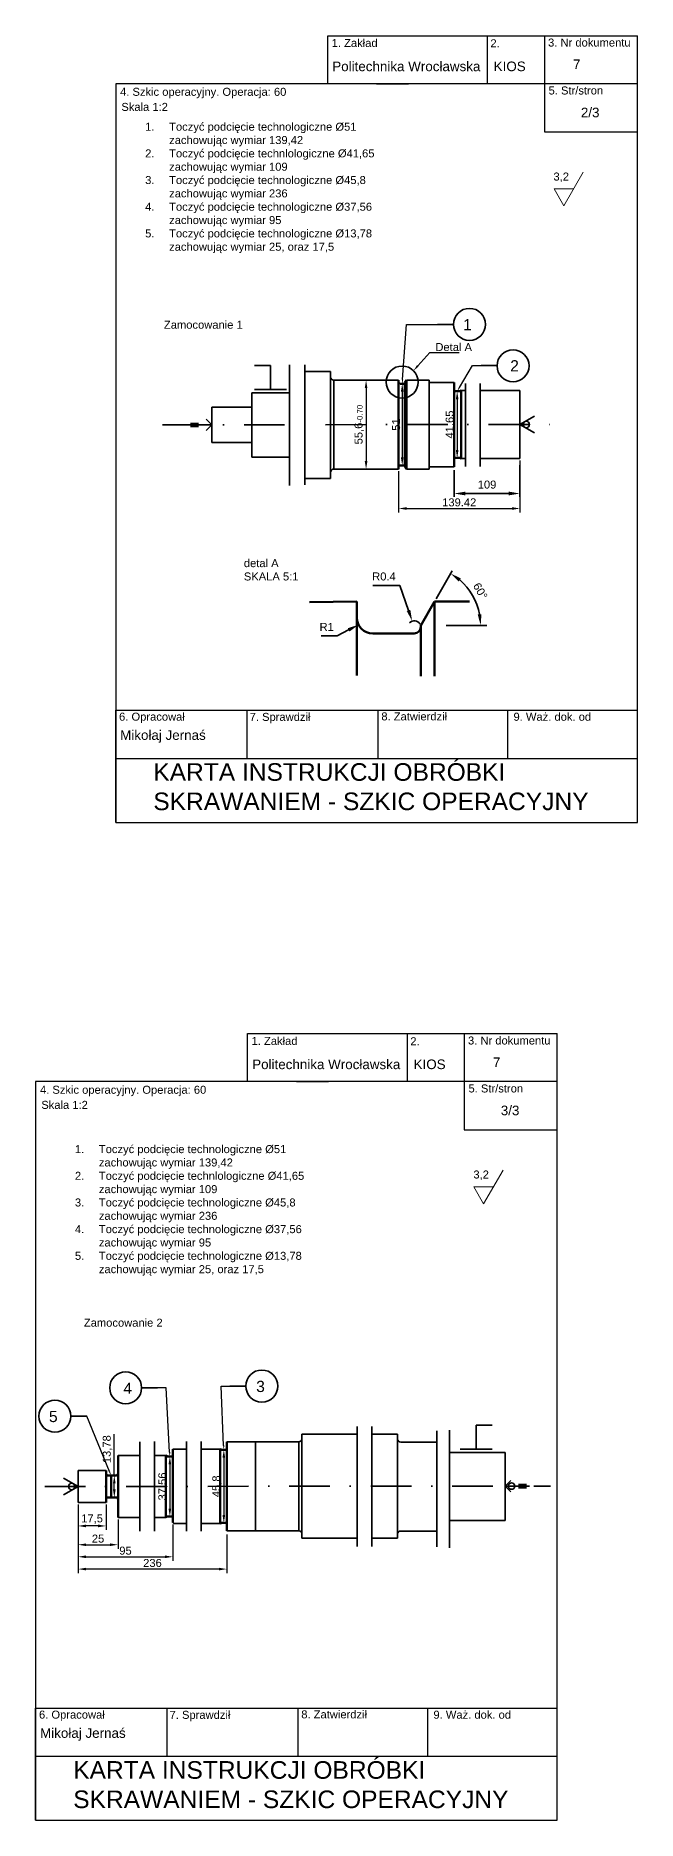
# Model space of a CAD drawing. Header units: millimetres. Extents: x 1335 to 6286, y 608 to 2939.
# Drawn here: x 3814 to 4003, y 1504 to 2062 of the extents above; entities that cross this region are included whole.
import ezdxf
from ezdxf import colors
from ezdxf.entities.mleader import LeaderData, LeaderLine
from ezdxf.math import Vec2, Vec3

# ---------------------------------------------------------------- set-up
doc = ezdxf.new("R2010")
doc.units = ezdxf.units.MM
doc.linetypes.add('DASHDOT', pattern=[25.4, 12.7, -6.35, 0, -6.35])
for name, color, linetype, lineweight in [('01.1 CIĄG. Z PRZERWANIEM', 255, 'Amzigzag', 35), ('01.1 CIĄGŁA CIENKA', 255, 'Continuous', 35), ('01.2 CIĄGŁA GRUBA', 7, 'Continuous', 70), ('04.1 DŁ. K+K CIENKA', 255, 'DASHDOT', 35)]:
    doc.layers.add(name, color=color, linetype=linetype, lineweight=lineweight)
doc.layers.add('Default', color=7, linetype='Continuous')
doc.styles.get("Standard").update_dxf_attribs({"font": 'arial.ttf'})
doc.linetypes.add('Amzigzag', pattern='A,0.0001,[136,genltshp.shx,S=0.04,R=0,X=0,Y=0],-11', length=11.0001)
doc.dimstyles.new('AM_ISO', dxfattribs={"dimscale": 100, "dimtxt": 3.5, "dimasz": 3.5, "dimexe": 1, "dimexo": 1, "dimgap": 1.5, "dimtad": 1, "dimdsep": 46, "dimtxsty": 'Standard', "dimcen": 0, "dimclrd": 256, "dimclre": 256, "dimclrt": 2, "dimadec": 0, "dimazin": 2, "dimtp": 0.1, "dimtm": 0.1, "dimtfac": 0.71, "dimtmove": 0, "dimatfit": 3, "dimfxl": 1, "dimlwd": -1, "dimlwe": -1, "dimarcsym": 1})
doc.dimstyles.new('AM_ISO$0', dxfattribs={"dimscale": 100, "dimtxt": 3.5, "dimasz": 3.5, "dimexe": 1, "dimexo": 1, "dimgap": 1.5, "dimtad": 1, "dimdsep": 46, "dimtxsty": 'Standard', "dimcen": 0, "dimclrd": 256, "dimclre": 256, "dimclrt": 2, "dimadec": 0, "dimazin": 2, "dimtp": 0.1, "dimtm": 0.1, "dimtfac": 0.71, "dimtmove": 0, "dimatfit": 3, "dimfxl": 1, "dimlwd": -1, "dimlwe": -1, "dimarcsym": 1})
doc.dimstyles.new('AM_ISO$4', dxfattribs={"dimscale": 100, "dimtxt": 3.5, "dimasz": 3.5, "dimexe": 1, "dimexo": 1, "dimgap": 1.5, "dimtad": 1, "dimtoh": 1, "dimdsep": 46, "dimtxsty": 'Standard', "dimcen": 0, "dimclrd": 256, "dimclre": 256, "dimclrt": 2, "dimadec": 0, "dimazin": 2, "dimtp": 0.1, "dimtm": 0.1, "dimtfac": 0.71, "dimtofl": 0, "dimtmove": 0, "dimatfit": 0, "dimfxl": 1, "dimlwd": -1, "dimlwe": -1, "dimarcsym": 1})
doc.dimstyles.new('ISO-25$0', dxfattribs={"dimtxt": 2.5, "dimasz": 2.5, "dimexe": 1.25, "dimexo": 0.625, "dimtad": 1, "dimtxsty": 'Standard', "dimcen": 2.5, "dimadec": 0, "dimazin": 0, "dimtfac": 1, "dimtmove": 0, "dimatfit": 3, "dimfxl": 1, "dimarcsym": 0})

# ---------------------------------------------------------------- blocks, each defined once
blk = doc.blocks.new('*D281')
at = {"layer": '01.1 CIĄGŁA CIENKA', "linetype": 'ByBlock', "transparency": 16777216}
for p, q in [((3945.42, 1926), (3945.42, 1917.65)), ((3966, 1927.56), (3966, 1917.65)), ((3948.92, 1918.65), (3962.5, 1918.65))]:
    blk.add_line(p, q, dxfattribs=at)
at = {"layer": '01.1 CIĄGŁA CIENKA', "transparency": 16777216}
for points in [[(3948.92, 1919.24), (3948.92, 1918.07), (3945.42, 1918.65)], [(3962.5, 1919.24), (3962.5, 1918.07), (3966, 1918.65)]]:
    blk.add_solid(points, dxfattribs=at)
at = {"layer": 'Defpoints', "color": 0, "transparency": 16777216}
for p in [(3945.42, 1927), (3966, 1928.56), (3966, 1918.65)]:
    blk.add_point(p, dxfattribs=at)
at = {"layer": '01.1 CIĄGŁA CIENKA', "color": 2, "transparency": 16777216, "insert": (3955.71, 1921.43), "char_height": 3.5, "attachment_point": 5}
blk.add_mtext('{\\H0.71429x;109}', dxfattribs=at)
blk = doc.blocks.new('*D282')
at = {"layer": '01.1 CIĄGŁA CIENKA', "color": 0, "lineweight": -2, "transparency": 16777216}
for p, q in [((3918.5, 1954.09), (3919.12, 1954.09)), ((3917.87, 1951.59), (3917.87, 1928.79)), ((3918.5, 1926.29), (3919.12, 1926.29))]:
    blk.add_line(p, q, dxfattribs=at)
at = {"layer": '01.1 CIĄGŁA CIENKA', "color": 0, "transparency": 16777216}
for points in [[(3917.45, 1951.59), (3918.29, 1951.59), (3917.87, 1954.09)], [(3917.45, 1928.79), (3918.29, 1928.79), (3917.87, 1926.29)]]:
    blk.add_solid(points, dxfattribs=at)
at = {"layer": 'Defpoints', "color": 0, "transparency": 16777216}
for p in [(3917.87, 1954.09), (3917.87, 1926.29), (3917.87, 1926.29)]:
    blk.add_point(p, dxfattribs=at)
at = {"layer": '01.1 CIĄGŁA CIENKA', "color": 0, "transparency": 16777216, "insert": (3915.74, 1940.19), "char_height": 2.5, "attachment_point": 5, "rotation": 90}
blk.add_mtext('55,6{\\A1;\\H0.7x;\\S^ -0.70;}', dxfattribs=at)
blk = doc.blocks.new('*D283')
at = {"layer": '01.1 CIĄGŁA CIENKA', "color": 0, "lineweight": -2, "transparency": 16777216}
for p, q in [((3929.8, 1952.94), (3930.42, 1952.94)), ((3929.17, 1950.44), (3929.17, 1929.94)), ((3929.8, 1927.44), (3930.42, 1927.44))]:
    blk.add_line(p, q, dxfattribs=at)
at = {"layer": '01.1 CIĄGŁA CIENKA', "color": 0, "transparency": 16777216}
for points in [[(3928.75, 1950.44), (3929.59, 1950.44), (3929.17, 1952.94)], [(3928.75, 1929.94), (3929.59, 1929.94), (3929.17, 1927.44)]]:
    blk.add_solid(points, dxfattribs=at)
at = {"layer": 'Defpoints', "color": 0, "transparency": 16777216}
for p in [(3929.17, 1952.94), (3929.17, 1927.44), (3929.17, 1927.44)]:
    blk.add_point(p, dxfattribs=at)
at = {"layer": '01.1 CIĄGŁA CIENKA', "color": 0, "transparency": 16777216, "insert": (3927.27, 1940.19), "char_height": 2.5, "attachment_point": 5, "rotation": 90}
blk.add_mtext('51', dxfattribs=at)
blk = doc.blocks.new('*D284')
at = {"layer": '01.1 CIĄGŁA CIENKA', "color": 0, "lineweight": -2, "transparency": 16777216}
for p, q in [((3946.36, 1948.11), (3946.36, 1932.28)), ((3946.99, 1950.61), (3947.61, 1950.61)), ((3946.99, 1929.78), (3947.61, 1929.78))]:
    blk.add_line(p, q, dxfattribs=at)
at = {"layer": '01.1 CIĄGŁA CIENKA', "color": 0, "transparency": 16777216}
for points in [[(3945.95, 1948.11), (3946.78, 1948.11), (3946.36, 1950.61)], [(3945.95, 1932.28), (3946.78, 1932.28), (3946.36, 1929.78)]]:
    blk.add_solid(points, dxfattribs=at)
at = {"layer": 'Defpoints', "color": 0, "transparency": 16777216}
for p in [(3946.36, 1950.61), (3946.36, 1929.78), (3946.36, 1929.78)]:
    blk.add_point(p, dxfattribs=at)
at = {"layer": '01.1 CIĄGŁA CIENKA', "color": 0, "transparency": 16777216, "insert": (3944.24, 1940.2), "char_height": 2.5, "attachment_point": 5, "rotation": 90}
blk.add_mtext('41,65', dxfattribs=at)
blk = doc.blocks.new('*D285')
at = {"layer": '01.1 CIĄGŁA CIENKA', "color": 0, "lineweight": -2, "transparency": 16777216}
for p, q in [((3928.02, 1925.66), (3928.02, 1912.72)), ((3966, 1928.93), (3966, 1912.72)), ((3930.52, 1913.97), (3963.5, 1913.97))]:
    blk.add_line(p, q, dxfattribs=at)
at = {"layer": '01.1 CIĄGŁA CIENKA', "color": 0, "transparency": 16777216}
for points in [[(3930.52, 1914.39), (3930.52, 1913.56), (3928.02, 1913.97)], [(3963.5, 1914.39), (3963.5, 1913.56), (3966, 1913.97)]]:
    blk.add_solid(points, dxfattribs=at)
at = {"layer": 'Defpoints', "color": 0, "transparency": 16777216}
for p in [(3966, 1929.55), (3928.02, 1926.29), (3966, 1913.97)]:
    blk.add_point(p, dxfattribs=at)
at = {"layer": '01.1 CIĄGŁA CIENKA', "color": 0, "transparency": 16777216, "insert": (3947.01, 1915.87), "char_height": 2.5, "attachment_point": 5}
blk.add_mtext('139.42', dxfattribs=at)
blk = doc.blocks.new('*D288')
at = {"layer": '01.1 CIĄGŁA CIENKA', "linetype": 'ByBlock', "transparency": 16777216}
blk.add_line((3939.78, 1885.79), (3944.83, 1894.54), dxfattribs=at)
blk.add_arc((3934.95, 1877.42), 18.76, 10.7024, 49.2976, dxfattribs=at)
at = {"layer": '01.1 CIĄGŁA CIENKA', "transparency": 16777216}
for points in [[(3946.85, 1891.17), (3947.52, 1892.12), (3944.33, 1893.67)], [(3953.96, 1880.96), (3952.8, 1880.85), (3953.71, 1877.42)]]:
    blk.add_solid(points, dxfattribs=at)
at = {"layer": 'Defpoints', "color": 0, "transparency": 16777216}
for p in [(3939.28, 1884.92), (3952.58, 1883.84), (3934.95, 1877.42), (3936.65, 1877.42), (3955.6, 1877.42)]:
    blk.add_point(p, dxfattribs=at)
at = {"layer": '01.1 CIĄGŁA CIENKA', "color": 2, "transparency": 16777216, "insert": (3953.6, 1888.19), "char_height": 2.5, "attachment_point": 5, "rotation": 300}
blk.add_mtext('60°', dxfattribs=at)
blk = doc.blocks.new('*D286')
at = {"layer": '01.1 CIĄGŁA CIENKA', "linetype": 'ByBlock', "transparency": 16777216}
for p, q in [((3908.83, 1874.22), (3903.78, 1874.22)), ((3912.38, 1876.04), (3908.83, 1874.22))]:
    blk.add_line(p, q, dxfattribs=at)
at = {"layer": '01.1 CIĄGŁA CIENKA', "transparency": 16777216}
blk.add_solid([(3912.12, 1876.56), (3912.65, 1875.52), (3915.5, 1877.64)], dxfattribs=at)
at = {"layer": 'Defpoints', "color": 0, "transparency": 16777216}
for p in [(3919.95, 1879.92), (3915.5, 1877.64)]:
    blk.add_point(p, dxfattribs=at)
at = {"layer": '01.1 CIĄGŁA CIENKA', "color": 2, "transparency": 16777216, "insert": (3905.55, 1876.98), "char_height": 2.5, "attachment_point": 5}
blk.add_mtext('R1', dxfattribs=at)
blk = doc.blocks.new('*D287')
at = {"layer": '01.1 CIĄGŁA CIENKA', "linetype": 'ByBlock', "transparency": 16777216}
for p, q in [((3928.43, 1889.96), (3919.99, 1889.96)), ((3931.15, 1882.12), (3928.43, 1889.96))]:
    blk.add_line(p, q, dxfattribs=at)
blk.add_arc((3932.95, 1876.92), 2, 28.6479, 137.757, dxfattribs=at)
at = {"layer": '01.1 CIĄGŁA CIENKA', "transparency": 16777216}
blk.add_solid([(3931.7, 1882.31), (3930.59, 1881.93), (3932.29, 1878.81)], dxfattribs=at)
at = {"layer": 'Defpoints', "color": 0, "transparency": 16777216}
for p in [(3932.29, 1878.81), (3932.95, 1876.92)]:
    blk.add_point(p, dxfattribs=at)
at = {"layer": '01.1 CIĄGŁA CIENKA', "color": 2, "transparency": 16777216, "insert": (3923.46, 1892.73), "char_height": 2.5, "attachment_point": 5}
blk.add_mtext('R0.4', dxfattribs=at)
blk = doc.blocks.new('*D289')
at = {"layer": '01.1 CIĄGŁA CIENKA', "color": 0, "lineweight": -2, "transparency": 16777216}
for p, q in [((3827.77, 1602.26), (3827.77, 1588.95)), ((3840.28, 1598.13), (3840.28, 1588.95)), ((3830.27, 1590.2), (3837.78, 1590.2))]:
    blk.add_line(p, q, dxfattribs=at)
at = {"layer": '01.1 CIĄGŁA CIENKA', "color": 0, "transparency": 16777216}
for points in [[(3830.27, 1590.61), (3830.27, 1589.78), (3827.77, 1590.2)], [(3837.78, 1590.61), (3837.78, 1589.78), (3840.28, 1590.2)]]:
    blk.add_solid(points, dxfattribs=at)
at = {"layer": 'Defpoints', "color": 0, "transparency": 16777216}
for p in [(3827.77, 1602.88), (3840.28, 1598.75), (3840.28, 1590.2)]:
    blk.add_point(p, dxfattribs=at)
at = {"layer": '01.1 CIĄGŁA CIENKA', "color": 0, "transparency": 16777216, "insert": (3834.02, 1592.1), "char_height": 2.5, "attachment_point": 5}
blk.add_mtext('25', dxfattribs=at)
blk = doc.blocks.new('*D290')
at = {"layer": '01.1 CIĄGŁA CIENKA', "color": 0, "lineweight": -2, "transparency": 16777216}
for p, q in [((3827.77, 1602.26), (3827.77, 1585.18)), ((3857.42, 1596.47), (3857.42, 1585.18)), ((3830.27, 1586.43), (3854.92, 1586.43))]:
    blk.add_line(p, q, dxfattribs=at)
at = {"layer": '01.1 CIĄGŁA CIENKA', "color": 0, "transparency": 16777216}
for points in [[(3830.27, 1586.85), (3830.27, 1586.02), (3827.77, 1586.43)], [(3854.92, 1586.85), (3854.92, 1586.02), (3857.42, 1586.43)]]:
    blk.add_solid(points, dxfattribs=at)
at = {"layer": 'Defpoints', "color": 0, "transparency": 16777216}
for p in [(3827.77, 1602.88), (3857.42, 1597.1), (3857.42, 1586.43)]:
    blk.add_point(p, dxfattribs=at)
at = {"layer": '01.1 CIĄGŁA CIENKA', "color": 0, "transparency": 16777216, "insert": (3842.6, 1588.33), "char_height": 2.5, "attachment_point": 5}
blk.add_mtext('95', dxfattribs=at)
blk = doc.blocks.new('*D291')
at = {"layer": '01.1 CIĄGŁA CIENKA', "color": 0, "lineweight": -2, "transparency": 16777216}
for p, q in [((3827.77, 1602.78), (3827.77, 1581.34)), ((3874.31, 1593.41), (3874.31, 1581.34)), ((3871.81, 1582.59), (3830.27, 1582.59))]:
    blk.add_line(p, q, dxfattribs=at)
at = {"layer": '01.1 CIĄGŁA CIENKA', "color": 0, "transparency": 16777216}
for points in [[(3830.27, 1583.01), (3830.27, 1582.17), (3827.77, 1582.59)], [(3871.81, 1583.01), (3871.81, 1582.17), (3874.31, 1582.59)]]:
    blk.add_solid(points, dxfattribs=at)
at = {"layer": 'Defpoints', "color": 0, "transparency": 16777216}
for p in [(3827.77, 1603.4), (3874.31, 1594.04), (3827.77, 1582.59)]:
    blk.add_point(p, dxfattribs=at)
at = {"layer": '01.1 CIĄGŁA CIENKA', "color": 0, "transparency": 16777216, "insert": (3851.04, 1584.49), "char_height": 2.5, "attachment_point": 5}
blk.add_mtext('236', dxfattribs=at)
blk = doc.blocks.new('*D292')
at = {"layer": '01.1 CIĄGŁA CIENKA', "color": 0, "lineweight": -2, "transparency": 16777216}
for p, q in [((3839.1, 1611.84), (3839.1, 1624.78)), ((3839.5, 1611.84), (3840.35, 1611.84)), ((3839.1, 1607.46), (3839.1, 1609.34)), ((3839.5, 1604.96), (3840.35, 1604.96))]:
    blk.add_line(p, q, dxfattribs=at)
at = {"layer": '01.1 CIĄGŁA CIENKA', "color": 0, "transparency": 16777216}
for points in [[(3838.69, 1609.34), (3839.52, 1609.34), (3839.1, 1611.84)], [(3838.69, 1607.46), (3839.52, 1607.46), (3839.1, 1604.96)]]:
    blk.add_solid(points, dxfattribs=at)
at = {"layer": 'Defpoints', "color": 0, "transparency": 16777216}
for p in [(3838.88, 1611.84), (3838.88, 1604.96), (3839.1, 1604.96)]:
    blk.add_point(p, dxfattribs=at)
at = {"layer": '01.1 CIĄGŁA CIENKA', "color": 0, "transparency": 16777216, "insert": (3836.97, 1620.05), "char_height": 2.5, "attachment_point": 5, "rotation": 90}
blk.add_mtext('13,78', dxfattribs=at)
blk = doc.blocks.new('*D293')
at = {"layer": '01.1 CIĄGŁA CIENKA', "color": 0, "lineweight": -2, "transparency": 16777216}
for p, q in [((3857.1, 1617.79), (3857.73, 1617.79)), ((3856.48, 1615.29), (3856.48, 1601.51)), ((3857.1, 1599.01), (3857.73, 1599.01))]:
    blk.add_line(p, q, dxfattribs=at)
at = {"layer": '01.1 CIĄGŁA CIENKA', "color": 0, "transparency": 16777216}
for points in [[(3856.06, 1615.29), (3856.89, 1615.29), (3856.48, 1617.79)], [(3856.06, 1601.51), (3856.89, 1601.51), (3856.48, 1599.01)]]:
    blk.add_solid(points, dxfattribs=at)
at = {"layer": 'Defpoints', "color": 0, "transparency": 16777216}
for p in [(3856.48, 1617.79), (3856.48, 1599.01), (3856.48, 1599.01)]:
    blk.add_point(p, dxfattribs=at)
at = {"layer": '01.1 CIĄGŁA CIENKA', "color": 0, "transparency": 16777216, "insert": (3854.35, 1608.4), "char_height": 2.5, "attachment_point": 5, "rotation": 90}
blk.add_mtext('37,56', dxfattribs=at)
blk = doc.blocks.new('*D294')
at = {"layer": '01.1 CIĄGŁA CIENKA', "color": 0, "lineweight": -2, "transparency": 16777216}
for p, q in [((3873.37, 1617.4), (3873.37, 1599.5)), ((3873.99, 1619.9), (3874.62, 1619.9)), ((3873.99, 1597), (3874.62, 1597))]:
    blk.add_line(p, q, dxfattribs=at)
at = {"layer": '01.1 CIĄGŁA CIENKA', "color": 0, "transparency": 16777216}
for points in [[(3872.95, 1617.4), (3873.78, 1617.4), (3873.37, 1619.9)], [(3872.95, 1599.5), (3873.78, 1599.5), (3873.37, 1597)]]:
    blk.add_solid(points, dxfattribs=at)
at = {"layer": 'Defpoints', "color": 0, "transparency": 16777216}
for p in [(3873.37, 1619.9), (3873.37, 1597), (3873.37, 1597)]:
    blk.add_point(p, dxfattribs=at)
at = {"layer": '01.1 CIĄGŁA CIENKA', "color": 0, "transparency": 16777216, "insert": (3871.24, 1608.45), "char_height": 2.5, "attachment_point": 5, "rotation": 90}
blk.add_mtext('45,8', dxfattribs=at)
blk = doc.blocks.new('*D295')
at = {"layer": '01.1 CIĄGŁA CIENKA', "color": 0, "lineweight": -2, "transparency": 16777216}
for p, q in [((3827.77, 1602.78), (3827.77, 1594.82)), ((3836.53, 1602.78), (3836.53, 1594.82)), ((3834.03, 1596.07), (3830.27, 1596.07))]:
    blk.add_line(p, q, dxfattribs=at)
at = {"layer": '01.1 CIĄGŁA CIENKA', "color": 0, "transparency": 16777216}
for points in [[(3830.27, 1596.49), (3830.27, 1595.65), (3827.77, 1596.07)], [(3834.03, 1596.49), (3834.03, 1595.65), (3836.53, 1596.07)]]:
    blk.add_solid(points, dxfattribs=at)
at = {"layer": 'Defpoints', "color": 0, "transparency": 16777216}
for p in [(3827.77, 1603.4), (3836.53, 1603.4), (3827.77, 1596.07)]:
    blk.add_point(p, dxfattribs=at)
at = {"layer": '01.1 CIĄGŁA CIENKA', "color": 0, "transparency": 16777216, "insert": (3832.15, 1598.2), "char_height": 2.5, "attachment_point": 5}
blk.add_mtext('17,5', dxfattribs=at)

msp = doc.modelspace()

# ---------------------------------------------------------------- linework, layer by layer
at = {"layer": '01.1 CIĄG. Z PRZERWANIEM'}
for p, q in [((3893.909, 1921.204), (3893.909, 1958.895)), ((3898.718, 1958.81), (3898.718, 1921.319)), ((3948.945, 1927.06), (3948.945, 1953.06)), ((3953.527, 1953.06), (3953.527, 1927.06)), ((3915.111, 1589.652), (3915.111, 1627.143)), ((3919.693, 1627.143), (3919.693, 1589.652)), ((3939.966, 1589.548), (3939.966, 1625.756)), ((3943.922, 1626.009), (3943.922, 1589.231)), ((3847.092, 1594.4), (3847.092, 1622.4)), ((3851.703, 1622.405), (3851.703, 1594.405)), ((3861.695, 1594.435), (3861.695, 1622.435)), ((3866.277, 1622.435), (3866.277, 1594.435))]:
    msp.add_line(p, q, dxfattribs=at)
at = {"layer": '01.1 CIĄGŁA CIENKA', "linetype": 'Continuous', "lineweight": 20}
for p, q in [((3979.696, 2008.572), (3985.758, 2019.072)), ((3976.665, 2013.822), (3979.696, 2008.572)), ((3976.665, 2013.822), (3979.696, 2008.572)), ((3982.727, 2013.822), (3976.665, 2013.822)), ((3954.647, 1696.756), (3960.709, 1707.256)), ((3951.616, 1702.006), (3954.647, 1696.756)), ((3951.616, 1702.006), (3954.647, 1696.756)), ((3957.678, 1702.006), (3951.616, 1702.006))]:
    msp.add_line(p, q, dxfattribs=at)
at = {"layer": '01.1 CIĄGŁA CIENKA'}
for p, q in [((3940.218, 1971.502), (3945.218, 1971.502)), ((3888, 1958.657), (3883, 1958.657)), ((3888, 1951.157), (3888, 1958.657)), ((3953.888, 1958.666), (3958.888, 1958.666)), ((3898.718, 1956.785), (3906.718, 1956.785)), ((3906.718, 1956.785), (3906.718, 1940.06)), ((3928.022, 1954.089), (3907.718, 1954.089)), ((3907.73, 1954.089), (3907.73, 1926.289)), ((3907.73, 1953.939), (3907.73, 1926.439)), ((3937.643, 1954.089), (3930.541, 1954.089)), ((3930.542, 1954.089), (3937.217, 1954.077)), ((3937.643, 1954.089), (3937.643, 1953.339)), ((3937.643, 1953.339), (3939.768, 1953.382)), ((3937.643, 1953.339), (3937.643, 1926.289)), ((3945.419, 1953.382), (3939.768, 1953.382)), ((3882.092, 1950.157), (3882.092, 1930.007)), ((3882.092, 1950.157), (3893.909, 1950.157)), ((3883, 1951.157), (3888, 1951.157)), ((3888, 1951.157), (3893, 1951.157)), ((3948.945, 1950.854), (3947.583, 1950.854)), ((3966.004, 1950.854), (3953.527, 1950.854)), ((3966.004, 1950.854), (3966.004, 1929.554)), ((3966.004, 1949.954), (3966.004, 1949.954)), ((3862.94, 1940.582), (3865.44, 1940.582)), ((3869.588, 1940.082), (3867.82, 1941.85)), ((3869.588, 1934.55), (3869.588, 1945.614)), ((3869.588, 1945.605), (3869.588, 1945.605)), ((3869.588, 1945.599), (3882.088, 1945.599)), ((3966.004, 1940.218), (3970.518, 1942.823)), ((3869.588, 1940.082), (3861.94, 1940.082)), ((3862.94, 1939.582), (3865.44, 1939.582)), ((3869.588, 1940.082), (3867.82, 1938.314)), ((3906.718, 1923.335), (3906.718, 1940.06)), ((3939.744, 1940.189), (3942.997, 1940.189)), ((3966.004, 1940.218), (3970.518, 1937.612)), ((3869.588, 1934.55), (3882.088, 1934.55)), ((3882.092, 1930.007), (3893.909, 1930.007)), ((3947.583, 1929.554), (3948.945, 1929.554)), ((3966.004, 1929.554), (3953.527, 1929.554)), ((3928.022, 1926.289), (3907.718, 1926.289)), ((3930.541, 1926.289), (3937.643, 1926.289)), ((3937.643, 1927.005), (3945.418, 1927.005)), ((3898.718, 1923.335), (3906.718, 1923.335)), ((3880.269, 1639.734), (3875.269, 1639.734)), ((3852.656, 1639.208), (3847.656, 1639.208)), ((3830.526, 1630.376), (3825.526, 1630.376)), ((3897.81, 1624.725), (3915.111, 1624.725)), ((3897.81, 1623.348), (3897.81, 1624.725)), ((3897.81, 1624.725), (3897.81, 1592.225)), ((3919.693, 1624.725), (3927.684, 1624.725)), ((3927.684, 1624.725), (3927.684, 1608.25)), ((3952.286, 1620.043), (3952.286, 1627.543)), ((3952.286, 1627.543), (3957.286, 1627.543)), ((3840.276, 1618.05), (3847.092, 1618.05)), ((3840.276, 1617.15), (3840.276, 1599.65)), ((3851.703, 1618.05), (3855.231, 1618.05)), ((3857.421, 1620.096), (3861.695, 1620.096)), ((3866.277, 1620.096), (3872.232, 1620.096)), ((3874.31, 1622.386), (3883.31, 1622.386)), ((3883.309, 1594.511), (3883.31, 1622.386)), ((3883.31, 1622.386), (3883.31, 1594.511)), ((3883.31, 1622.348), (3896.824, 1622.348)), ((3896.808, 1594.548), (3896.808, 1622.348)), ((3939.966, 1622.278), (3928.693, 1622.278)), ((3961.394, 1619.041), (3943.922, 1619.043)), ((3952.286, 1620.043), (3947.286, 1620.043)), ((3957.286, 1620.043), (3952.286, 1620.043)), ((3961.394, 1619.041), (3961.392, 1597.743)), ((3961.392, 1618.111), (3961.392, 1618.111)), ((3827.771, 1613.403), (3836.526, 1613.403)), ((3827.771, 1603.403), (3827.771, 1613.403)), ((3827.762, 1608.393), (3823.249, 1610.999)), ((3827.762, 1608.393), (3823.249, 1605.788)), ((3927.684, 1592.225), (3927.684, 1608.25)), ((3961.392, 1608.528), (3963.159, 1610.296)), ((3961.392, 1608.528), (3963.159, 1606.761)), ((3961.392, 1608.528), (3969.039, 1608.528)), ((3968.039, 1609.028), (3965.539, 1609.028)), ((3968.039, 1608.028), (3965.539, 1608.028)), ((3827.771, 1603.403), (3836.526, 1603.4)), ((3840.276, 1598.75), (3847.092, 1598.75)), ((3851.703, 1598.75), (3855.231, 1598.75)), ((3857.421, 1597.096), (3857.721, 1596.796)), ((3857.721, 1596.796), (3861.695, 1596.796)), ((3866.277, 1596.796), (3872.232, 1596.796)), ((3961.392, 1597.743), (3943.922, 1597.743)), ((3874.311, 1594.511), (3883.31, 1594.511)), ((3883.31, 1594.548), (3896.808, 1594.548)), ((3897.81, 1593.548), (3897.81, 1592.225)), ((3897.81, 1592.225), (3915.111, 1592.225)), ((3919.693, 1592.225), (3927.684, 1592.225)), ((3939.966, 1594.478), (3928.693, 1594.478))]:
    msp.add_line(p, q, dxfattribs=at)
at = {"layer": '01.1 CIĄGŁA CIENKA', "color": 136, "linetype": 'Continuous', "lineweight": 20, "true_color": 0x008080}
msp.add_lwpolyline([(3921.621, 1953.939), (3921.617, 1953.939)], dxfattribs=at)
at = {"layer": '01.1 CIĄGŁA CIENKA'}
for centre, radius in [((3950.218, 1971.502), 5), ((3963.838, 1958.541), 5), ((3929.145, 1953.48), 5), ((3968.004, 1940.218), 1), ((3842.656, 1639.208), 5), ((3885.269, 1639.772), 5), ((3820.526, 1630.376), 5), ((3825.762, 1608.393), 1), ((3963.384, 1608.51), 1)]:
    msp.add_circle(centre, radius, dxfattribs=at)
for centre, radius, start, end in [((3907.718, 1955.089), 1, 180, 270), ((3907.718, 1925.289), 1, 90, 180), ((3896.817, 1623.341), 0.993, 269.58692, 0.1711), ((3928.682, 1623.276), 0.998, 179.94592, 270.64801), ((3896.802, 1593.54), 1.008, 0.25442, 89.62227), ((3928.7, 1593.463), 1.016, 90.36339, 179.12268)]:
    msp.add_arc(centre, radius, start, end, dxfattribs=at)
at = {"layer": '01.2 CIĄGŁA GRUBA'}
for p, q in [((3928.022, 1954.089), (3928.022, 1926.289)), ((3929.822, 1952.939), (3928.522, 1952.939)), ((3928.522, 1952.939), (3928.522, 1952.939)), ((3929.822, 1952.939), (3928.522, 1952.939)), ((3928.522, 1952.939), (3928.522, 1952.939)), ((3930.542, 1954.089), (3930.022, 1953.189)), ((3930.541, 1954.089), (3930.022, 1953.189)), ((3930.022, 1953.189), (3930.022, 1942.168)), ((3930.542, 1954.089), (3930.542, 1926.289)), ((3945.419, 1953.382), (3945.418, 1927.005)), ((3945.619, 1950.608), (3947.108, 1950.608)), ((3947.213, 1950.638), (3947.583, 1950.854)), ((3947.583, 1950.854), (3947.583, 1929.554)), ((3930.022, 1927.189), (3930.022, 1942.168)), ((3945.619, 1929.784), (3947.108, 1929.784)), ((3947.213, 1929.754), (3947.583, 1929.554)), ((3929.822, 1927.439), (3928.522, 1927.439)), ((3928.522, 1927.439), (3928.522, 1927.439)), ((3930.541, 1926.289), (3930.022, 1927.189)), ((3914.946, 1884.919), (3900.196, 1884.659)), ((3914.946, 1884.919), (3914.946, 1861.822)), ((3939.276, 1884.919), (3934.946, 1877.419)), ((3950.196, 1884.919), (3939.276, 1884.919)), ((3939.276, 1884.919), (3939.276, 1861.604)), ((3932.946, 1874.919), (3919.946, 1874.919)), ((3919.946, 1874.919), (3919.946, 1874.919)), ((3934.946, 1877.419), (3934.946, 1861.604)), ((3840.276, 1608.4), (3840.276, 1618.05)), ((3855.627, 1617.821), (3855.231, 1618.05)), ((3855.231, 1598.75), (3855.231, 1618.05)), ((3857.221, 1617.791), (3855.732, 1617.791)), ((3857.421, 1620.096), (3857.421, 1597.096)), ((3872.519, 1619.926), (3872.232, 1620.096)), ((3872.232, 1620.096), (3872.232, 1596.796)), ((3874.113, 1619.896), (3872.624, 1619.896)), ((3874.31, 1622.386), (3874.311, 1594.511)), ((3836.526, 1613.4), (3836.526, 1608.4)), ((3836.526, 1612.444), (3836.526, 1612.928)), ((3837.126, 1611.844), (3839.676, 1611.844)), ((3839.676, 1611.844), (3838.076, 1611.844)), ((3838.076, 1611.844), (3838.076, 1608.4)), ((3836.526, 1603.4), (3836.526, 1608.4)), ((3838.076, 1604.957), (3838.076, 1608.4)), ((3840.276, 1608.4), (3840.276, 1598.75)), ((3836.526, 1604.357), (3836.526, 1603.873)), ((3837.126, 1604.957), (3839.676, 1604.957)), ((3839.676, 1604.957), (3838.076, 1604.957)), ((3855.627, 1598.98), (3855.231, 1598.75)), ((3857.221, 1599.01), (3855.732, 1599.01)), ((3872.519, 1596.966), (3872.232, 1596.796)), ((3874.113, 1596.996), (3872.624, 1596.996))]:
    msp.add_line(p, q, dxfattribs=at)
for centre, radius, start, end in [((3928.522, 1953.439), 0.5, 180, 270), ((3928.522, 1953.439), 0.5, 180, 270), ((3929.822, 1953.139), 0.2, 270, 360), ((3929.822, 1953.139), 0.2, 270, 360), ((3945.619, 1950.808), 0.2, 180, 270), ((3947.108, 1950.808), 0.2, 270, 301.77094), ((3945.619, 1929.584), 0.2, 90, 180), ((3947.108, 1929.584), 0.2, 58.22906, 90), ((3928.522, 1926.939), 0.5, 90, 180), ((3929.822, 1927.239), 0.2, 0, 90), ((3919.946, 1879.919), 5, 180, 270), ((3932.946, 1876.919), 2, 270, 360), ((3855.732, 1617.991), 0.2, 238.22906, 270), ((3857.221, 1617.991), 0.2, 270, 360), ((3872.624, 1620.096), 0.2, 238.22906, 270), ((3874.113, 1620.096), 0.2, 270, 360), ((3837.126, 1612.444), 0.6, 180, 270), ((3839.676, 1612.444), 0.6, 270.00002, 0), ((3837.126, 1604.357), 0.6, 90, 180), ((3839.676, 1604.357), 0.6, 360, 89.99998), ((3855.732, 1598.81), 0.2, 90, 121.77094), ((3857.221, 1598.81), 0.2, 0, 90), ((3872.624, 1596.796), 0.2, 90, 121.77094), ((3874.113, 1596.796), 0.2, 0, 90)]:
    msp.add_arc(centre, radius, start, end, dxfattribs=at)
at = {"layer": '04.1 DŁ. K+K CIENKA'}
for p, q in [((3854.193, 1940.103), (3975.968, 1940.228)), ((3955.599, 1877.419), (3936.651, 1877.419)), ((3817.346, 1608.393), (3975.579, 1608.542))]:
    msp.add_line(p, q, dxfattribs=at)
at = {"layer": 'Default'}
for p, q in [((3905.865, 2046.702), (3905.865, 2061.702)), ((3905.865, 2061.702), (3909.705, 2061.702)), ((3909.705, 2061.702), (3931.137, 2061.702)), ((3931.137, 2061.702), (4002.731, 2061.702)), ((3955.745, 2061.702), (3955.745, 2046.702)), ((3973.642, 2061.702), (3973.642, 2046.702)), ((4002.731, 2046.702), (4002.731, 2061.702)), ((4002.731, 2046.702), (3839.544, 2046.702)), ((3839.544, 2046.702), (3839.544, 1815.91)), ((3921.137, 2046.702), (3931.137, 2046.702)), ((3973.642, 2046.702), (3973.642, 2031.702)), ((4002.731, 1815.91), (4002.731, 2046.702)), ((3973.642, 2031.702), (4002.731, 2031.702)), ((3839.544, 1835.91), (3839.544, 1850.91)), ((3839.544, 1850.91), (4002.731, 1850.91)), ((3880.544, 1850.91), (3880.544, 1835.91)), ((3921.544, 1850.91), (3921.544, 1835.91)), ((3962.137, 1850.91), (3962.137, 1835.91)), ((3839.544, 1815.91), (3839.544, 1835.91)), ((3839.544, 1835.91), (4002.731, 1835.91)), ((3839.544, 1815.91), (4002.731, 1815.91)), ((3880.816, 1734.886), (3880.816, 1749.886)), ((3880.816, 1749.886), (3884.656, 1749.886)), ((3884.656, 1749.886), (3906.088, 1749.886)), ((3906.088, 1749.886), (3977.681, 1749.886)), ((3930.696, 1749.886), (3930.696, 1734.886)), ((3948.593, 1749.886), (3948.593, 1734.886)), ((3977.681, 1734.886), (3977.681, 1749.886)), ((3977.681, 1734.886), (3814.495, 1734.886)), ((3814.495, 1734.886), (3814.495, 1504.094)), ((3896.088, 1734.886), (3906.088, 1734.886)), ((3948.593, 1734.886), (3948.593, 1719.886)), ((3977.681, 1504.094), (3977.681, 1734.886)), ((3948.593, 1719.886), (3977.681, 1719.886)), ((3814.495, 1524.094), (3814.495, 1539.094)), ((3814.495, 1539.094), (3977.681, 1539.094)), ((3855.495, 1539.094), (3855.495, 1524.094)), ((3896.495, 1539.094), (3896.495, 1524.094)), ((3937.088, 1539.094), (3937.088, 1524.094)), ((3814.495, 1504.094), (3814.495, 1524.094)), ((3814.495, 1524.094), (3977.681, 1524.094)), ((3814.495, 1504.094), (3977.681, 1504.094))]:
    msp.add_line(p, q, dxfattribs=at)

# ---------------------------------------------------------------- texts
at = {"layer": '01.1 CIĄGŁA CIENKA'}
for s, width, gutter_width, heights, insert, char_height, attachment_point in [('3,2', 6.23728, 12.5, [0], (3976.49, 2018.942), 2.5, 1), ('Zamocowanie 1', 29.12273, 12.5, [0], (3854.625, 1972.644), 2.5, 1), ('1', 3.46461, 0.5, [0], (3950.932, 1973.145), 3.5, 3), ('Detal A', 11.709, 6.25, [0.957], (3939.542, 1965.665), 2.5, 1), ('2', 3.46461, 0.5, [0], (3962.948, 1960.309), 3.5, 1), ('detal A\\PSKALA 5:1', 47.49804, 12.5, [0], (3879.634, 1898.155), 2.5, 1), ('3,2', 6.23728, 12.5, [0], (3951.441, 1707.126), 2.5, 1), ('Zamocowanie 2', 29.12273, 12.5, [0], (3829.576, 1660.828), 2.5, 1), ('4', 3.46461, 0.5, [0], (3841.943, 1640.85), 3.5, 1), ('3', 3.46461, 0.5, [0], (3886.209, 1641.414), 3.5, 3), ('5', 3.46461, 0.5, [0], (3818.657, 1632.018), 3.5, 1)]:
    msp.add_mtext_dynamic_manual_height_columns(s, width=width, gutter_width=gutter_width, heights=heights, dxfattribs=dict(at, insert=insert, char_height=char_height, attachment_point=attachment_point))
at = {"layer": 'Default', "attachment_point": 1}
for s, width, heights, insert, char_height in [('1. Zakład', 23.43622, [6.501], (3907.102, 2060.678), 2.5), ('2.', 23.43622, [6.501], (3956.757, 2060.578), 2.5), ('3. Nr dokumentu', 31.85449, [7.043], (3974.803, 2060.811), 2.5), ('Politechnika Wrocławska', 51.87466, [5.184], (3907.287, 2053.615), 3), ('KIOS', 51.87466, [5.184], (3957.793, 2053.622), 3), ('7', 51.87466, [5.184], (3982.608, 2054.264), 3), ('4. Szkic operacyjny. Operacja: 60', 73.32689, [7.043], (3840.9, 2045.419), 2.5), ('5. Str/stron', 31.85449, [7.043], (3974.958, 2045.828), 2.5), ('Skala 1:2 ', 31.85449, [7.043], (3841.311, 2040.705), 2.5), ('     2/3', 51.87466, [5.184], (3979.237, 2039.214), 3), ('\\pi-7.5,l10,t10;1.^IToczyć podcięcie technologiczne Ø51 zachowując wymiar 139,42\\P2.^IToczyć podcięcie technlologiczne Ø41,65 zachowując wymiar 109\\P3.^IToczyć podcięcie technologiczne Ø45,8 zachowując wymiar 236\\P4.^IToczyć podcięcie technologiczne Ø37,56 zachowując wymiar 95\\P5.^IToczyć podcięcie technologiczne Ø13,78 zachowując wymiar 25, oraz 17,5', 83.13588, [48.99], (3846.254, 2034.515), 2.5), ('6. Opracował', 23.43622, [6.501], (3840.592, 1850.183), 2.5), ('7. Sprawdził', 23.43622, [6.501], (3881.444, 1850.112), 2.5), ('8. Zatwierdził', 23.43622, [6.501], (3922.644, 1850.262), 2.5), ('9. Waż. dok. od', 26.11798, [4.671], (3963.99, 1850.153), 2.5), ('Mikołaj Jernaś', 51.87466, [5.184], (3840.928, 1844.678), 3), ('KARTA INSTRUKCJI OBRÓBKI SKRAWANIEM - SZKIC OPERACYJNY', 163.18648, [0], (3851.3, 1834.39), 5.5), ('1. Zakład', 23.43622, [6.501], (3882.053, 1748.862), 2.5), ('2.', 23.43622, [6.501], (3931.708, 1748.762), 2.5), ('3. Nr dokumentu', 31.85449, [7.043], (3949.754, 1748.995), 2.5), ('Politechnika Wrocławska', 51.87466, [5.184], (3882.238, 1741.799), 3), ('KIOS', 51.87466, [5.184], (3932.744, 1741.806), 3), ('7', 51.87466, [5.184], (3957.559, 1742.448), 3), ('4. Szkic operacyjny. Operacja: 60', 73.32689, [7.043], (3815.851, 1733.603), 2.5), ('Skala 1:2 ', 31.85449, [7.043], (3816.262, 1728.889), 2.5), ('5. Str/stron', 31.85449, [7.043], (3949.909, 1734.012), 2.5), ('     3/3', 51.87466, [5.184], (3954.188, 1727.398), 3), ('\\pi-7.5,l10,t10;1.^IToczyć podcięcie technologiczne Ø51 zachowując wymiar 139,42\\P2.^IToczyć podcięcie technlologiczne Ø41,65 zachowując wymiar 109\\P3.^IToczyć podcięcie technologiczne Ø45,8 zachowując wymiar 236\\P4.^IToczyć podcięcie technologiczne Ø37,56 zachowując wymiar 95\\P5.^IToczyć podcięcie technologiczne Ø13,78 zachowując wymiar 25, oraz 17,5', 83.13588, [48.99], (3824.279, 1715.056), 2.5), ('6. Opracował', 23.43622, [6.501], (3815.543, 1538.367), 2.5), ('7. Sprawdził', 23.43622, [6.501], (3856.395, 1538.296), 2.5), ('8. Zatwierdził', 23.43622, [6.501], (3897.595, 1538.446), 2.5), ('9. Waż. dok. od', 26.11798, [4.671], (3938.941, 1538.337), 2.5), ('Mikołaj Jernaś', 51.87466, [5.184], (3815.879, 1532.862), 3), ('KARTA INSTRUKCJI OBRÓBKI SKRAWANIEM - SZKIC OPERACYJNY', 163.18648, [0], (3826.251, 1522.574), 5.5)]:
    msp.add_mtext_dynamic_manual_height_columns(s, width=width, gutter_width=12.5, heights=heights, dxfattribs=dict(at, insert=insert, char_height=char_height))

# ---------------------------------------------------------------- dimensions: what is measured, and where the dimension line sits
at = {"layer": '01.1 CIĄGŁA CIENKA'}
for base, p1, p2, text, picture, middle in [((3917.87, 1926.289), (3917.87, 1954.089), (3917.87, 1926.289), '55,6{\\A1;\\H0.7x;\\S^ -0.70;}', '*D282', (3915.743, 1940.189)), ((3929.172, 1927.439), (3929.172, 1952.939), (3929.172, 1927.439), '51', '*D283', (3927.27, 1940.189)), ((3946.364, 1929.784), (3946.364, 1950.608), (3946.364, 1929.784), '41,65', '*D284', (3944.236, 1940.196)), ((3856.477, 1599.01), (3856.477, 1617.791), (3856.477, 1599.01), '37,56', '*D293', (3854.349, 1608.4)), ((3873.368, 1596.996), (3873.368, 1619.896), (3873.368, 1596.996), '45,8', '*D294', (3871.241, 1608.446))]:
    dim = msp.add_linear_dim(base=base, p1=p1, p2=p2, angle=90, text=text, dimstyle='ISO-25$0', dxfattribs=at)
    dim.commit()
    dim.dimension.update_dxf_attribs({"geometry": picture, "text_midpoint": middle})
for base, p1, p2, text, picture, middle in [((3966.004, 1913.972), (3928.022, 1926.289), (3966.004, 1929.554), '139.42', '*D285', (3947.013, 1913.972)), ((3827.771, 1582.59), (3874.31, 1594.036), (3827.771, 1603.403), '236', '*D291', (3851.036, 1582.59)), ((3840.276, 1590.196), (3827.771, 1602.882), (3840.276, 1598.75), '25', '*D289', (3834.023, 1590.196)), ((3857.421, 1586.432), (3827.771, 1602.882), (3857.421, 1597.096), '95', '*D290', (3842.596, 1586.432))]:
    dim = msp.add_linear_dim(base=base, p1=p1, p2=p2, text=text, dimstyle='ISO-25$0', dxfattribs=at)
    dim.commit()
    dim.dimension.update_dxf_attribs({"geometry": picture, "text_midpoint": middle, "dimtype": 160})
dim = msp.add_linear_dim(base=(3966.004, 1918.652), p1=(3945.417, 1927.005), p2=(3966.004, 1928.56), text='{\\H0.71429x;109}', dimstyle='AM_ISO$0', override={"dimscale": 1, "dimtdec": 3}, dxfattribs=at)
dim.commit()
dim.dimension.update_dxf_attribs({"geometry": '*D281', "text_midpoint": (3955.711, 1918.652), "dimtype": 160})
for center, mpoint, text, picture, middle in [((3932.946, 1876.919), (3932.291, 1878.809), 'R0.4', '*D287', (3923.462, 1889.957)), ((3919.946, 1879.919), (3915.496, 1877.639), 'R1', '*D286', (3905.551, 1874.222))]:
    dim = msp.add_radius_dim(center=center, mpoint=mpoint, text=text, dimstyle='AM_ISO$4', override={"dimscale": 1, "dimtxt": 2.5, "dimtdec": 3}, dxfattribs=at)
    dim.commit()
    dim.dimension.update_dxf_attribs({"geometry": picture, "text_midpoint": middle, "dimtype": 164})
dim = msp.add_angular_dim_2l(base=(3952.579, 1883.837), line1=((3955.599, 1877.419), (3936.651, 1877.419)), line2=((3939.276, 1884.919), (3934.946, 1877.419)), dimstyle='AM_ISO', override={"dimscale": 1, "dimtxt": 2.5, "dimtdec": 3}, dxfattribs=at)
dim.commit()
dim.dimension.update_dxf_attribs({"geometry": '*D288', "text_midpoint": (3953.601, 1888.19)})
dim = msp.add_linear_dim(base=(3839.102, 1604.957), p1=(3838.876, 1611.844), p2=(3838.876, 1604.957), angle=90, text='13,78', dimstyle='ISO-25$0', dxfattribs=at)
dim.commit()
dim.dimension.update_dxf_attribs({"geometry": '*D292', "text_midpoint": (3839.102, 1620.053), "dimtype": 160})
dim = msp.add_linear_dim(base=(3827.771, 1596.07), p1=(3836.526, 1603.4), p2=(3827.771, 1603.403), text='17,5', dimstyle='ISO-25$0', dxfattribs=at)
dim.commit()
dim.dimension.update_dxf_attribs({"geometry": '*D295', "text_midpoint": (3832.148, 1598.198)})

# ---------------------------------------------------------------- leaders
ml = msp.add_multileader_mtext('Standard', dxfattribs=at)
ml.set_content('', color=256)
ml.set_leader_properties()
ml.build(insert=Vec2(0, 0))
ml.multileader.update_dxf_attribs({"dogleg_length": 0.36, "arrow_head_size": 1.35, "scale": 15})
ctx = ml.context
ctx.base_point, ctx.scale, ctx.char_height, ctx.arrow_head_size, ctx.landing_gap_size, ctx.plane_origin = Vec3(3940.218, 1971.502), 15, 1.35, 1.35, 0.675, Vec3(3942.568, 1954.315)
notes = []
notes.append((ctx, [(0, (1, 1, 0), (3930.551, 1971.502), (1, 0), 9.667, [(0, [(3929.172, 1952.939)], 0, [])])]))
ctx.mtext.insert, ctx.mtext.flow_direction = Vec3(3940.893, 1972.177), 5
ml = msp.add_multileader_mtext('Standard', dxfattribs=at)
ml.set_content('', color=256)
ml.set_leader_properties()
ml.build(insert=Vec2(0, 0))
ml.multileader.update_dxf_attribs({"arrow_head_size": 2})
ctx = ml.context
ctx.base_point, ctx.char_height, ctx.arrow_head_size, ctx.landing_gap_size, ctx.plane_origin = Vec3(3946.948, 1962.726), 2, 2, 1, Vec3(3932.68, 1957.016)
notes.append((ctx, [(0, (1, 1, 0), (3937.82, 1962.726), (1, 0), 9.128, [(0, [(3932.68, 1957.016)], 0, [])])]))
ctx.mtext.insert, ctx.mtext.flow_direction = Vec3(3947.948, 1963.726), 5
ml = msp.add_multileader_mtext('Standard', dxfattribs=at)
ml.set_content('', color=256)
ml.set_leader_properties()
ml.build(insert=Vec2(0, 0))
ml.multileader.update_dxf_attribs({"dogleg_length": 0.36, "arrow_head_size": 1.35, "scale": 15})
ctx = ml.context
ctx.base_point, ctx.scale, ctx.char_height, ctx.arrow_head_size, ctx.landing_gap_size, ctx.plane_origin = Vec3(3953.888, 1958.666), 15, 1.35, 1.35, 0.675, Vec3(3957.191, 1951.56)
notes.append((ctx, [(1, (1, 1, 0), (3951.188, 1958.666), (1, 0), 2.7, [(0, [(3946.364, 1950.608)], 0, [])])]))
ctx.mtext.insert, ctx.mtext.text_direction, ctx.mtext.flow_direction, ctx.mtext.extrusion = Vec3(3954.563, 1959.341), Vec3(-1, 0), 5, Vec3(0, 0, -1)
ml = msp.add_multileader_mtext('Standard', dxfattribs=at)
ml.set_content('', color=256)
ml.set_leader_properties()
ml.build(insert=Vec2(0, 0))
ml.multileader.update_dxf_attribs({"dogleg_length": 0.36, "arrow_head_size": 1.35, "scale": 15})
ctx = ml.context
ctx.base_point, ctx.scale, ctx.char_height, ctx.arrow_head_size, ctx.landing_gap_size, ctx.plane_origin = Vec3(3851.306, 1639.208), 15, 1.35, 1.35, 0.675, Vec3(3829.71, 1613.88)
ctx.text_align_type = 2
notes.append((ctx, [(1, (1, 1, 0), (3855.356, 1639.208), (-1, 0), 2.7, [(0, [(3856.477, 1617.791)], 0, [])])]))
ctx.mtext.insert, ctx.mtext.alignment, ctx.mtext.flow_direction = Vec3(3851.981, 1639.883), 3, 5
ml = msp.add_multileader_mtext('Standard', dxfattribs=at)
ml.set_content('', color=256)
ml.set_leader_properties()
ml.build(insert=Vec2(0, 0))
ml.multileader.update_dxf_attribs({"dogleg_length": 0.36, "arrow_head_size": 1.35, "scale": 15})
ctx = ml.context
ctx.base_point, ctx.scale, ctx.char_height, ctx.arrow_head_size, ctx.landing_gap_size, ctx.plane_origin = Vec3(3875.269, 1639.734), 15, 1.35, 1.35, 0.675, Vec3(3875.862, 1622.861)
notes.append((ctx, [(1, (1, 1, 0), (3872.569, 1639.734), (1, 0), 2.7, [(0, [(3873.368, 1619.896)], 0, [])])]))
ctx.mtext.insert, ctx.mtext.text_direction, ctx.mtext.flow_direction, ctx.mtext.extrusion = Vec3(3875.944, 1640.409), Vec3(-1, 0), 5, Vec3(0, 0, -1)
ml = msp.add_multileader_mtext('Standard', dxfattribs=at)
ml.set_content('', color=256)
ml.set_leader_properties()
ml.build(insert=Vec2(0, 0))
ml.multileader.update_dxf_attribs({"dogleg_length": 0.36, "arrow_head_size": 1.35, "scale": 15})
ctx = ml.context
ctx.base_point, ctx.scale, ctx.char_height, ctx.arrow_head_size, ctx.landing_gap_size, ctx.plane_origin = Vec3(3826.476, 1630.376), 15, 1.35, 1.35, 0.675, Vec3(3845.641, 1618.473)
ctx.text_align_type = 2
notes.append((ctx, [(1, (1, 1, 0), (3830.526, 1630.376), (-1, 0), 2.7, [(0, [(3838.076, 1611.844)], 0, [])])]))
ctx.mtext.insert, ctx.mtext.alignment, ctx.mtext.flow_direction = Vec3(3827.151, 1631.051), 3, 5
for ctx, leaders in notes:
    for number, flags, end, landing, length, lines in leaders:
        leader = LeaderData()
        leader.index, (leader.has_last_leader_line, leader.has_dogleg_vector, leader.attachment_direction) = number, flags
        leader.last_leader_point, leader.dogleg_vector, leader.dogleg_length = Vec3(end), Vec3(landing), length
        for number, points, colour, breaks in lines:
            line = LeaderLine()
            line.index, line.vertices, line.color, line.breaks = number, Vec3.list(points), colors.encode_raw_color(colour), breaks
            leader.lines.append(line)
        ctx.leaders.append(leader)

doc.saveas('drawing.dxf')
